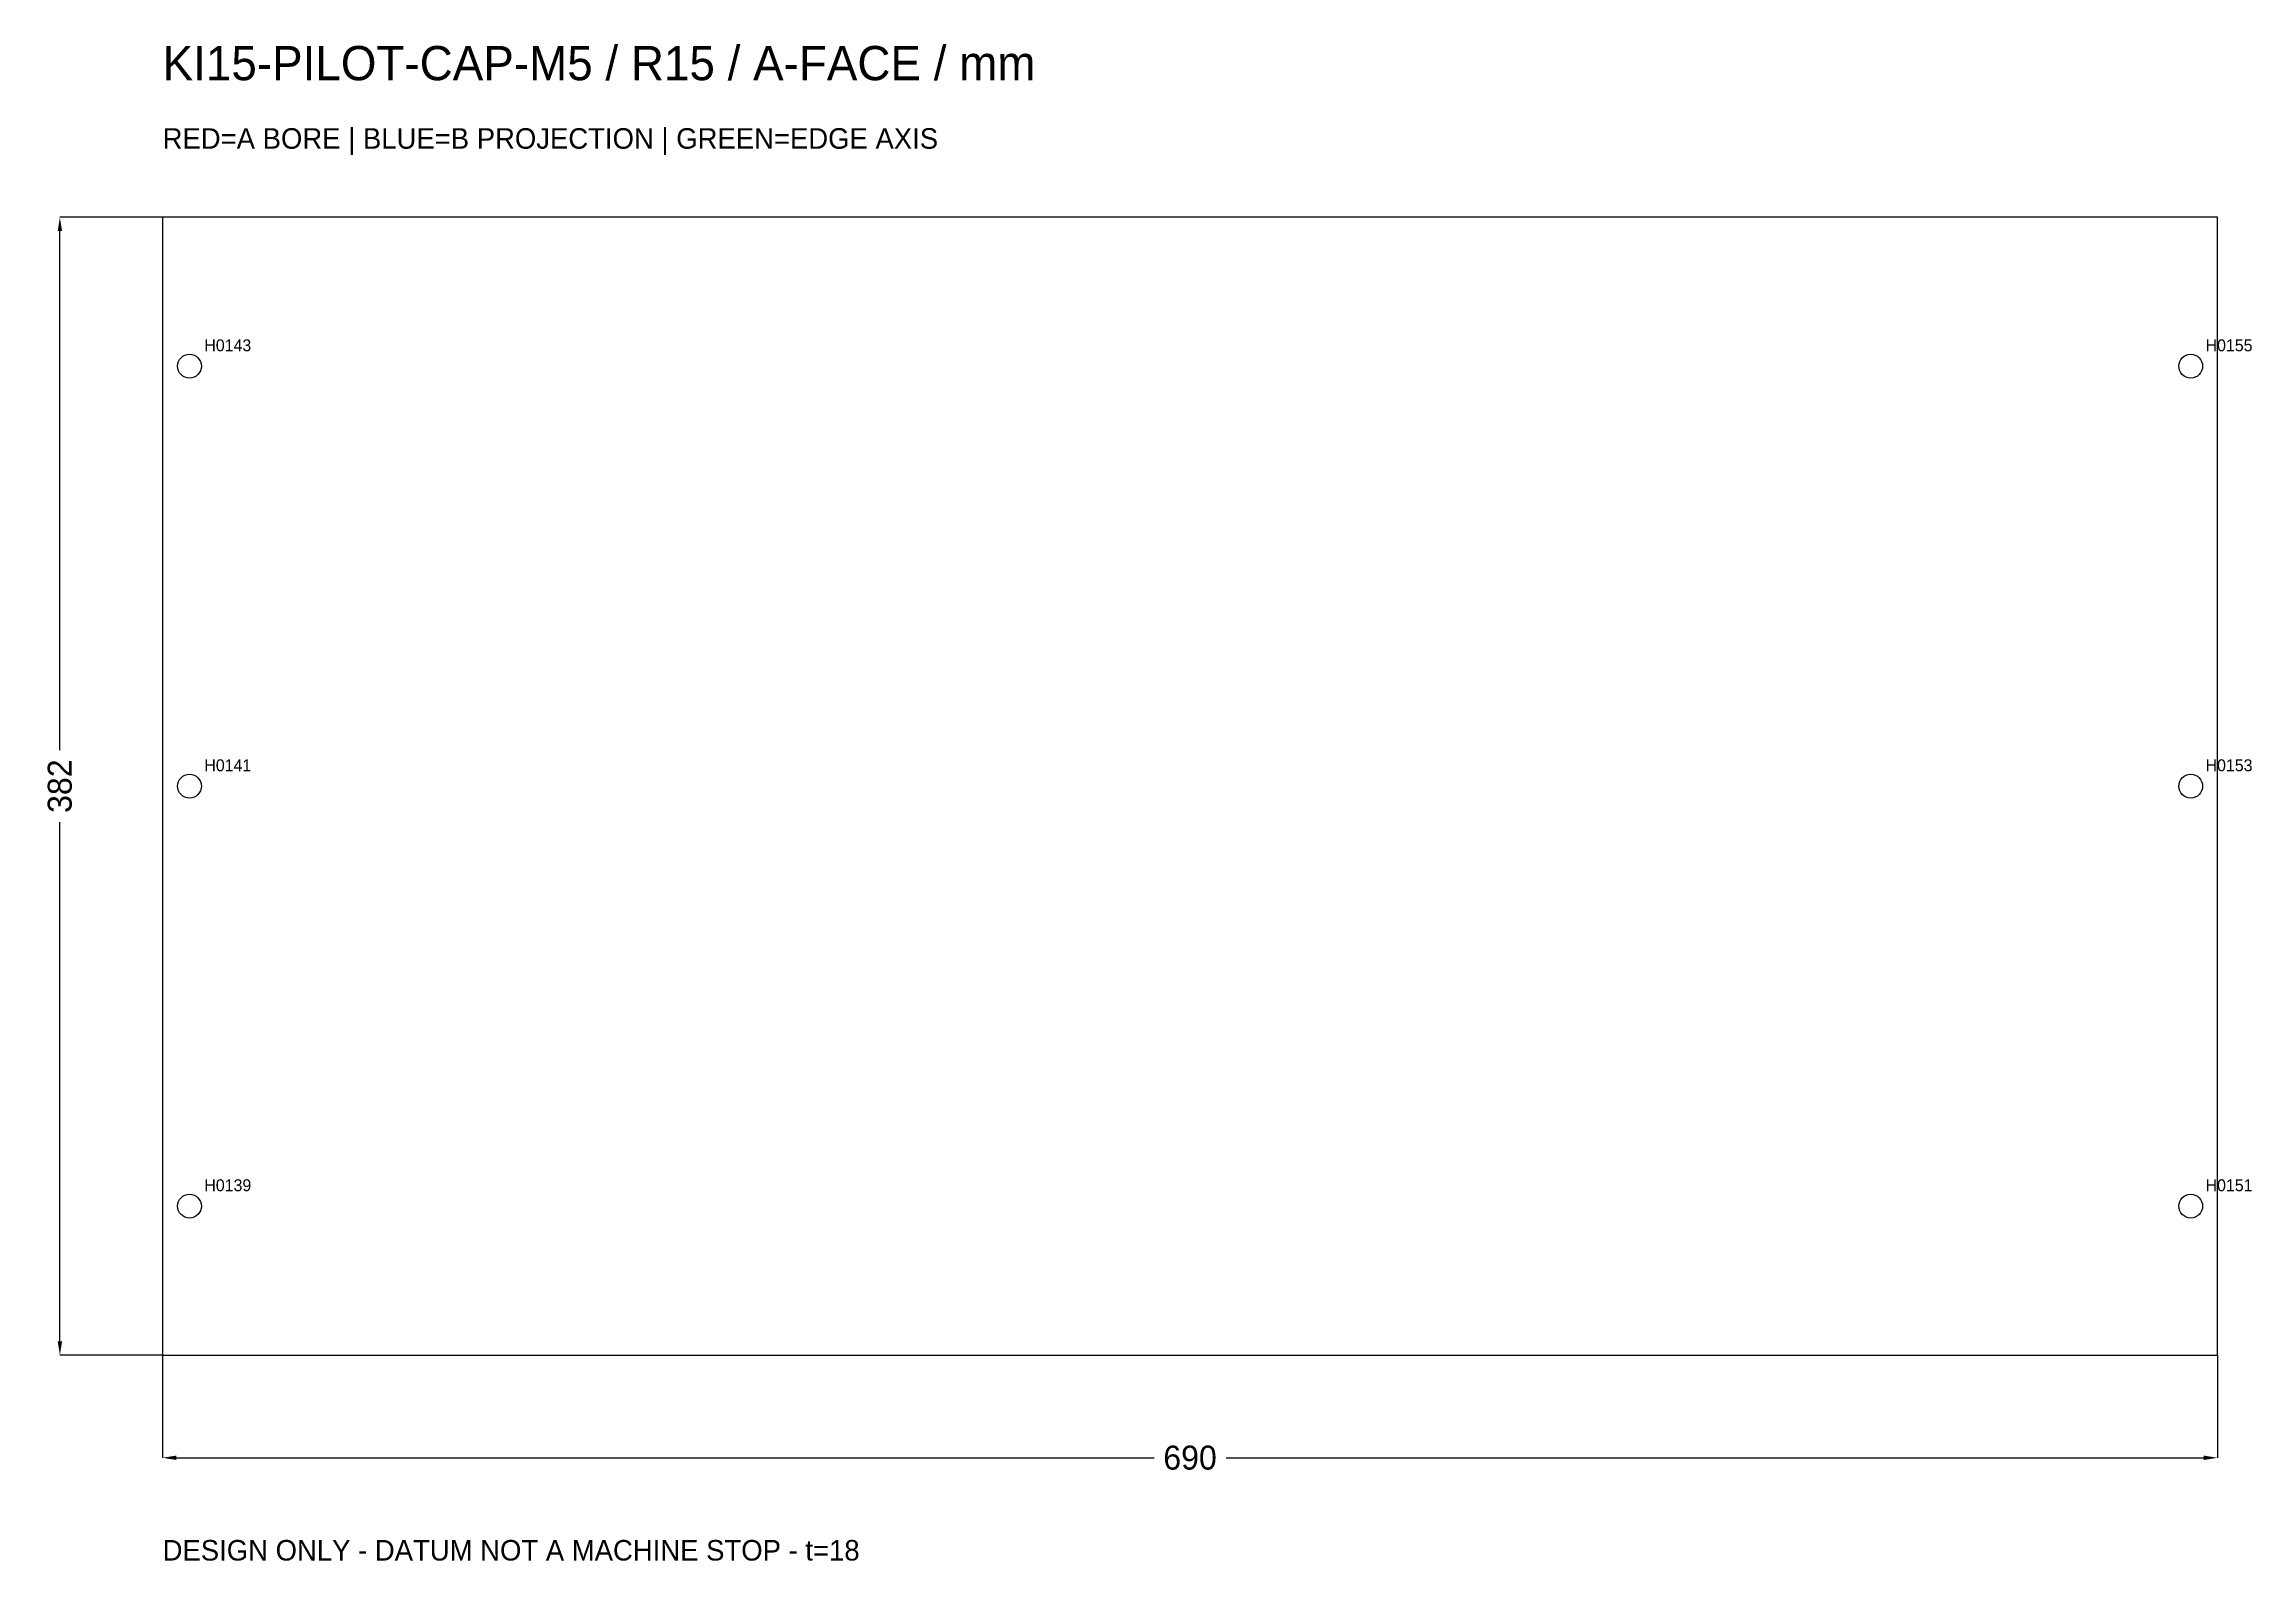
# Model space of a CAD drawing. Header units: millimetres. Extents: x -40 to 702, y -69 to 440.
import ezdxf

# ---------------------------------------------------------------- set-up
doc = ezdxf.new("R2010")
doc.units = ezdxf.units.MM
for name, color, linetype in [('BORE_B', 5, 'Continuous'), ('CONTOUR', 7, 'Continuous'), ('TEXT', 7, 'Continuous')]:
    doc.layers.add(name, color=color, linetype=linetype)
doc.dimstyles.get("Standard").update_dxf_attribs({"dimtxt": 2.5, "dimasz": 2.5, "dimexe": 1.25, "dimexo": 0.625, "dimtad": 1, "dimcen": 2.5, "dimazin": 3, "dimtfac": 1, "dimtmove": 0, "dimatfit": 3})

# ---------------------------------------------------------------- blocks, each defined once
blk = doc.blocks.new('_CLOSEDFILLED')
at = {"color": 0, "linetype": 'BYBLOCK'}
blk.add_solid([(-1, 0.16), (0, 0), (-1, -0.16)], dxfattribs=at)
blk = doc.blocks.new('*D1')
at = {"color": 2}
for p, q in [((0, 0), (0, -34.5)), ((690, 0), (690, -34.5)), ((4.6, -34.5), (332.925, -34.5)), ((357.075, -34.5), (685.4, -34.5))]:
    blk.add_line(p, q, dxfattribs=at)
at = {"layer": 'Defpoints'}
for p in [(0, 0), (690, 0), (0, -34.5)]:
    blk.add_point(p, dxfattribs=at)
at = {"color": 2, "xscale": 4.6000000000000005, "yscale": 4.6000000000000005, "rotation": 180}
blk.add_blockref('_CLOSEDFILLED', (0, -34.5), dxfattribs=at)
at = {"color": 2, "xscale": 4.6000000000000005, "yscale": 4.6000000000000005}
blk.add_blockref('_CLOSEDFILLED', (690, -34.5), dxfattribs=at)
at = {"color": 7, "insert": (345, -34.5), "char_height": 8.05, "attachment_point": 5}
blk.add_mtext('690', dxfattribs=at)
blk = doc.blocks.new('*D2')
at = {"color": 2}
for p, q in [((0, 382), (-34.5, 382)), ((-34.5, 203.075), (-34.5, 377.4)), ((-34.5, 4.6), (-34.5, 178.925)), ((0, 0), (-34.5, 0))]:
    blk.add_line(p, q, dxfattribs=at)
at = {"layer": 'Defpoints'}
for p in [(0, 382), (-34.5, 0), (0, 0)]:
    blk.add_point(p, dxfattribs=at)
at = {"color": 2, "xscale": 4.6000000000000005, "yscale": 4.6000000000000005}
for p, rotation in [((-34.5, 382), 90), ((-34.5, 0), 270)]:
    blk.add_blockref('_CLOSEDFILLED', p, dxfattribs=dict(at, rotation=rotation))
at = {"color": 7, "insert": (-34.5, 191), "char_height": 8.05, "attachment_point": 5, "rotation": 90}
blk.add_mtext('382', dxfattribs=at)

msp = doc.modelspace()

# ---------------------------------------------------------------- linework, layer by layer
at = {"layer": 'BORE_B'}
for centre in [(9, 332), (681, 332), (9, 191), (681, 191), (9, 50), (681, 50)]:
    msp.add_circle(centre, 4, dxfattribs=at)
at = {"layer": 'CONTOUR'}
msp.add_lwpolyline([(0, 0), (690, 0), (690, 382), (0, 382)], close=True, dxfattribs=at)

# ---------------------------------------------------------------- texts
at = {"layer": 'TEXT'}
for s, height, p in [('KI15-PILOT-CAP-M5 / R15 / A-FACE / mm', 11.5, (0, 428)), ('RED=A BORE | BLUE=B PROJECTION | GREEN=EDGE AXIS', 6.9, (0, 405)), ('H0143', 4, (14, 337)), ('H0155', 4, (686, 337)), ('H0141', 4, (14, 196)), ('H0153', 4, (686, 196)), ('H0139', 4, (14, 55)), ('H0151', 4, (686, 55)), ('DESIGN ONLY - DATUM NOT A MACHINE STOP - t=18', 6.9, (0, -69))]:
    msp.add_text(s, height=height, dxfattribs=at).set_placement(p)

# ---------------------------------------------------------------- dimensions: what is measured, and where the dimension line sits
dim = msp.add_linear_dim(base=(-34.5, 0), p1=(0, 0), p2=(0, 382), angle=90, dimstyle='Standard', override={"dimtxt": 8.05, "dimasz": 4.6, "dimdec": 2, "dimclrd": 2, "dimclre": 2, "dimclrt": 7})
dim.commit()
dim.dimension.update_dxf_attribs({"geometry": '*D2', "text_midpoint": (-34.5, 191)})
dim = msp.add_linear_dim(base=(0, -34.5), p1=(0, 0), p2=(690, 0), dimstyle='Standard', override={"dimtxt": 8.05, "dimasz": 4.6, "dimdec": 2, "dimclrd": 2, "dimclre": 2, "dimclrt": 7})
dim.commit()
dim.dimension.update_dxf_attribs({"geometry": '*D1', "text_midpoint": (345, -34.5)})

doc.saveas('drawing.dxf')
